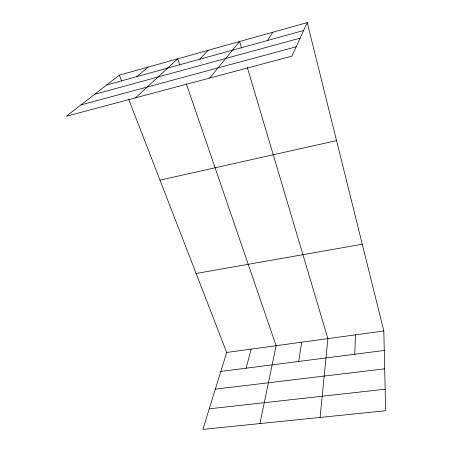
<?xml version="1.0" encoding="UTF-8"?>
<svg xmlns="http://www.w3.org/2000/svg" width="452" height="452" viewBox="0 0 452 452"><rect width="100%" height="100%" fill="white"/><g stroke="black" fill="none" stroke-linecap="round" stroke-linejoin="round"><path stroke-width="0.68" d="M354.747 354.249L355.509 334.847M320.095 417.433L327.881 338.627L247.334 67.546M298.732 361.436L301.699 342.204M259.923 423.575L276.121 345.701L186.292 83.722M246.176 368.177L251.12 349.119M128.583 99.016L226.684 352.464L202.892 429.4L385.658 410.738L383.821 330.977L307.241 22.6L119.334 75.134L66.342 116.243L291.885 56.172L307.241 22.6M267.488 40.505L272.901 32.199M209.677 78.066L239.594 41.511L241.583 48.189M199.603 59.274L208.225 50.279M135.521 97.818L177.749 58.8L179.772 64.704M136.719 76.659L148.132 67.082M106.655 84.97L303.62 30.516M94.575 94.344L300.139 38.126M80.931 104.932L296.167 46.799M159.974 180.122L336.548 140.612M196.112 273.477L362.284 244.238M226.684 352.464L383.821 330.977M220.819 371.431L384.268 350.464M215.333 389.166L384.692 368.787M209.259 408.823L385.161 389.217M119.334 75.134L121.582 80.942"/></g></svg>
